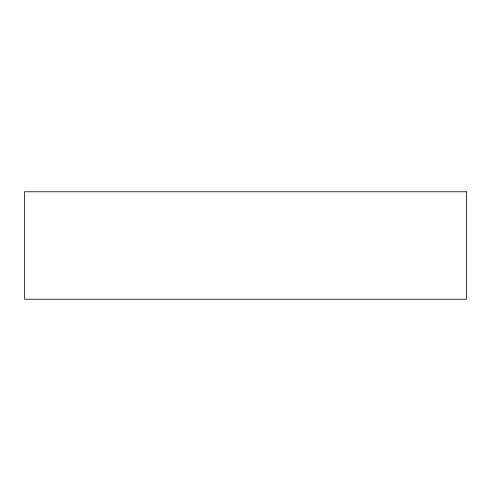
<?xml version="1.0" encoding="UTF-8"?>
<svg xmlns="http://www.w3.org/2000/svg" width="491" height="491" viewBox="0 0 491 491"><rect width="100%" height="100%" fill="white"/><g stroke="black" fill="none" stroke-linecap="round" stroke-linejoin="round"><path stroke-width="0.74" d="M466.45 191.778L24.55 191.778L24.55 299.222L466.45 299.222L466.45 191.778"/></g></svg>
